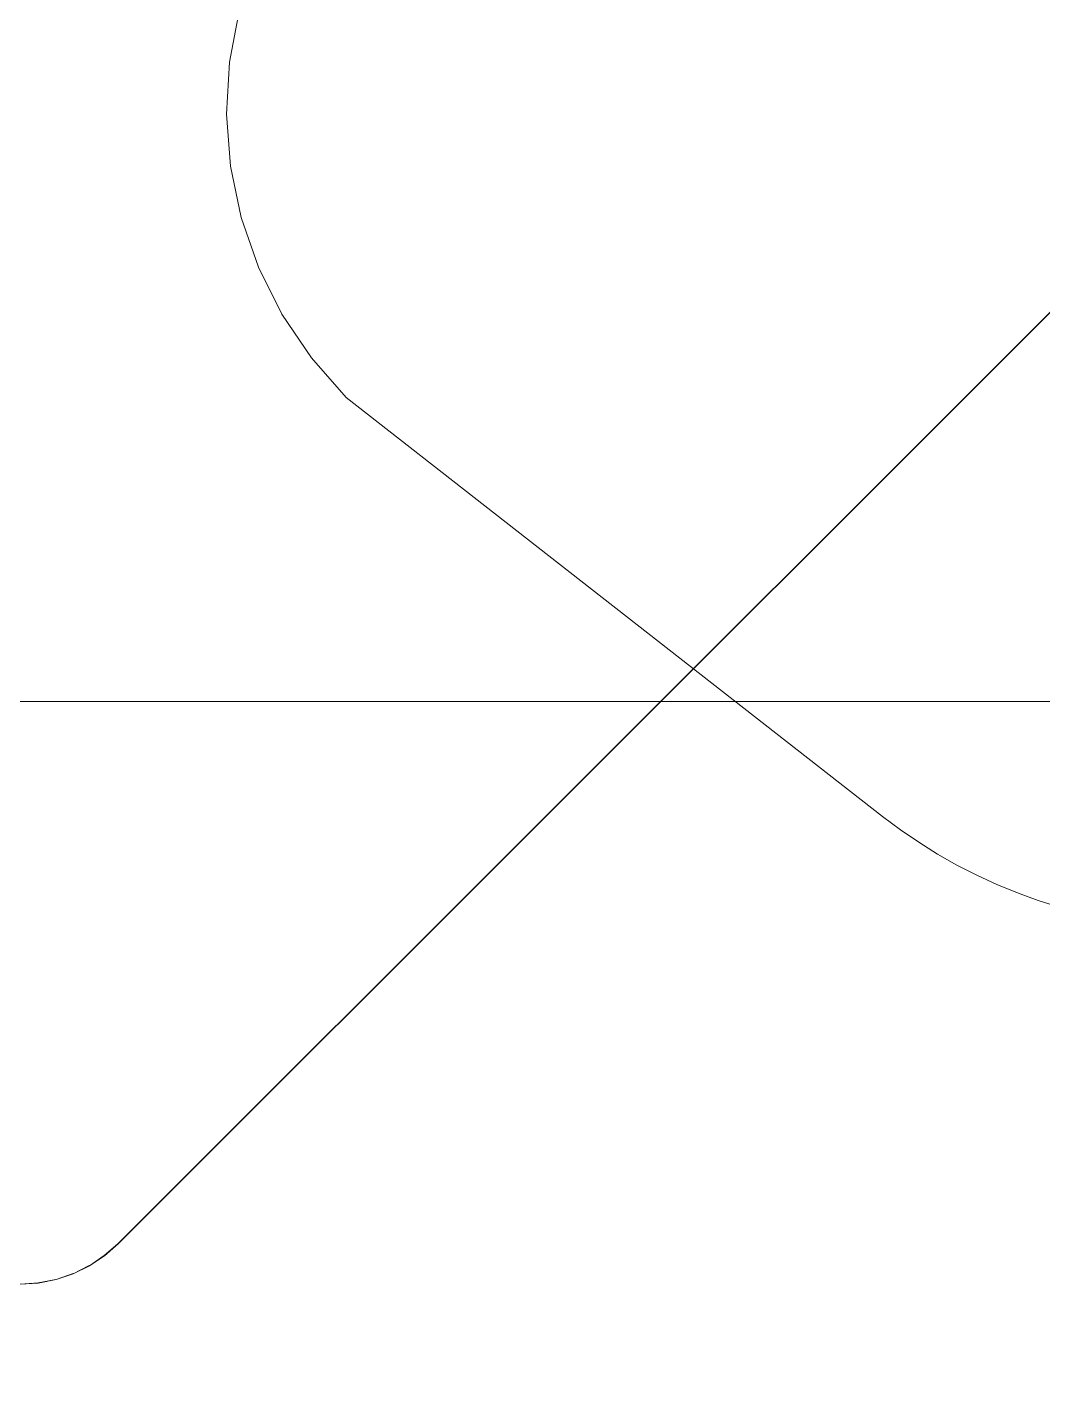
# Model space of a CAD drawing. Extents: x -566 to 72611, y -487 to 32334.
# Drawn here: x 183.16 to 192.81, y 236 to 249.05 of the extents above; entities that cross this region are included whole.
import ezdxf

# ---------------------------------------------------------------- set-up
doc = ezdxf.new("R2010")
doc.units = 0
doc.header["$LTSCALE"] = 0.5
doc.header["$MEASUREMENT"] = 0
doc.layers.add('floor', color=7, linetype='CONTINUOUS', lineweight=5, true_color=0xcfcfcf)
doc.layers.add('layout', color=7, linetype='CONTINUOUS', lineweight=5, true_color=0xcfcfcf)

msp = doc.modelspace()

# ---------------------------------------------------------------- hatches: boundary and pattern name
at = {"layer": 'floor'}
h = msp.add_hatch(dxfattribs=at)
h.set_pattern_fill('ANSI37', color=256, scale=100, angle=45)
h.set_pattern_definition([(90, (243.028, 267.632), (-12.5, 9e-16), []), (180, (243.028, 267.632), (-9e-16, -12.5), [])])
h.paths.add_polyline_path([(253.46925, 349.5), (154.11744, 349.5), (154.11744, 348.5), (101.14781, 348.5), (101.14781, 349.5), (0, 349.5), (0, 344.5), (36, 344.5, -0.33835703), (0, 308.66941), (0, 308.5), (0, 173.75), (253.46925, 173.75)])
h.paths.add_polyline_path([(36, 344.5), (0, 344.5), (0, 308.66941, 0.33835703)], flags=17)
h.paths.add_polyline_path([(253.46925, 173.75), (0, 173.75), (0, 173.74997), (0, 169.75), (253.46925, 169.75)])
h.paths.add_polyline_path([(253.46925, 169.75), (0, 169.75), (0, 149.21137), (36, 149.21137, -0.33835703), (0, 113.38078), (0, 113.21137), (0, 29.94998), (0, -5), (253.46925, -5)])
h.paths.add_polyline_path([(36, 149.21137), (0, 149.21137), (0, 113.38078, 0.33835703)], flags=17)
h.paths.add_polyline_path([(575.25, 169.75), (510, 169.75), (474.75, 169.75), (327.5, 169.75), (285.46925, 169.75), (285.46925, 165.75), (253.46925, 165.75), (253.46925, -5), (263.99725, -5), (263.99725, 95.99051), (287, 95.99051), (287, 97.5), (292, 97.5), (292, -5), (341.25, -5), (341.25, 13.02988), (341.25012, 15.02988), (346.24839, 15.02988, 0.36108524), (374.08728, 41.24999), (346.25012, 41.24999), (346.25012, 42.99999), (341.25, 42.99999), (341.25, 44.99999), (341.25, 97.5), (357.75, 97.5), (405.75, 97.5), (575.25, 97.5)])

# ---------------------------------------------------------------- linework, layer by layer
at = {"layer": 'layout'}
for points in [[(184.02196, 237.48038, -69.73263), (204.82751, 258.28848, -69.72025), (184.02077, 237.48174, -69.72025)], [(204.82751, 258.28848, -69.72025), (184.02196, 237.48038, -69.73263), (204.82878, 258.28721, -69.73263)], [(185.08072, 248.72198, -79.38364), (185.17269, 249.20773, -80.51045), (185.08072, 248.72198, -80.51045)], [(185.17269, 249.20773, -80.51045), (185.08072, 248.72198, -79.38364), (185.17269, 249.20773, -79.38364)], [(185.05318, 248.22712, -79.38364), (185.08072, 248.72198, -80.51045), (185.05318, 248.22712, -80.51045)], [(185.08072, 248.72198, -80.51045), (185.05318, 248.22712, -79.38364), (185.08072, 248.72198, -79.38364)], [(185.09051, 247.73171, -80.51045), (185.05318, 248.22712, -79.38364), (185.05318, 248.22712, -80.51045)], [(185.05318, 248.22712, -79.38364), (185.09051, 247.73171, -80.51045), (185.09051, 247.73171, -79.38364)], [(185.19215, 247.24398, -80.51045), (185.09051, 247.73171, -79.38364), (185.09051, 247.73171, -80.51045)], [(185.09051, 247.73171, -79.38364), (185.19215, 247.24398, -80.51045), (185.19215, 247.24398, -79.38364)], [(185.35633, 246.77251, -80.51045), (185.19215, 247.24398, -79.38364), (185.19215, 247.24398, -80.51045)], [(185.19215, 247.24398, -79.38364), (185.35633, 246.77251, -80.51045), (185.35633, 246.77251, -79.38364)], [(185.58019, 246.32535, -80.51045), (185.35633, 246.77251, -79.38364), (185.35633, 246.77251, -80.51045)], [(185.35633, 246.77251, -79.38364), (185.58019, 246.32535, -80.51045), (185.58019, 246.32535, -79.38364)], [(185.85998, 245.90995, -80.51045), (185.58019, 246.32535, -79.38364), (185.58019, 246.32535, -80.51045)], [(185.58019, 246.32535, -79.38364), (185.85998, 245.90995, -80.51045), (185.85998, 245.90995, -79.38364)], [(186.19084, 245.5337, -80.51045), (185.85998, 245.90995, -79.38364), (185.85998, 245.90995, -80.51045)], [(185.85998, 245.90995, -79.38364), (186.19084, 245.5337, -80.51045), (186.19084, 245.5337, -79.38364)], [(191.29099, 241.54711, -80.51045), (186.19084, 245.5337, -79.38364), (186.19084, 245.5337, -80.51045)], [(186.19084, 245.5337, -79.38364), (191.29099, 241.54711, -80.51045), (191.29099, 241.54711, -79.38364)], [(191.46043, 241.42032, -80.51045), (191.29099, 241.54711, -79.38364), (191.29099, 241.54711, -80.51045)], [(191.29099, 241.54711, -79.38364), (191.46043, 241.42032, -80.51045), (191.46043, 241.42032, -79.38364)], [(191.63501, 241.30072, -80.51045), (191.46043, 241.42032, -79.38364), (191.46043, 241.42032, -80.51045)], [(191.46043, 241.42032, -79.38364), (191.63501, 241.30072, -80.51045), (191.63501, 241.30072, -79.38364)], [(191.81437, 241.18868, -80.51045), (191.63501, 241.30072, -79.38364), (191.63501, 241.30072, -80.51045)], [(191.63501, 241.30072, -79.38364), (191.81437, 241.18868, -80.51045), (191.81437, 241.18868, -79.38364)], [(191.99827, 241.08428, -80.51045), (191.81437, 241.18868, -79.38364), (191.81437, 241.18868, -80.51045)], [(191.81437, 241.18868, -79.38364), (191.99827, 241.08428, -80.51045), (191.99827, 241.08428, -79.38364)], [(192.18627, 240.98778, -80.51045), (191.99827, 241.08428, -79.38364), (191.99827, 241.08428, -80.51045)], [(191.99827, 241.08428, -79.38364), (192.18627, 240.98778, -80.51045), (192.18627, 240.98778, -79.38364)], [(192.37806, 240.89939, -80.51045), (192.18627, 240.98778, -79.38364), (192.18627, 240.98778, -80.51045)], [(192.18627, 240.98778, -79.38364), (192.37806, 240.89939, -80.51045), (192.37806, 240.89939, -79.38364)], [(192.57331, 240.81912, -80.51045), (192.37806, 240.89939, -79.38364), (192.37806, 240.89939, -80.51045)], [(192.37806, 240.89939, -79.38364), (192.57331, 240.81912, -80.51045), (192.57331, 240.81912, -79.38364)], [(192.77167, 240.7473, -80.51045), (192.57331, 240.81912, -79.38364), (192.57331, 240.81912, -80.51045)], [(192.57331, 240.81912, -79.38364), (192.77167, 240.7473, -80.51045), (192.77167, 240.7473, -79.38364)], [(192.97266, 240.68399, -80.51045), (192.77167, 240.7473, -79.38364), (192.77167, 240.7473, -80.51045)], [(192.77167, 240.7473, -79.38364), (192.97266, 240.68399, -80.51045), (192.97266, 240.68399, -79.38364)], [(183.89263, 237.36699, -69.73263), (184.02077, 237.48174, -69.72025), (183.89155, 237.36841, -69.72025)], [(184.02077, 237.48174, -69.72025), (183.89263, 237.36699, -69.73263), (184.02196, 237.48038, -69.73263)], [(183.89155, 237.36841, -69.72025), (183.74961, 237.27143, -69.73263), (183.89263, 237.36699, -69.73263)], [(183.74874, 237.27299, -69.72025), (183.59527, 237.1953, -69.73263), (183.74961, 237.27143, -69.73263)], [(183.092, 237.09522, -69.73263), (183.26338, 237.10821, -69.72025), (183.09198, 237.09697, -69.72025)], [(183.26338, 237.10821, -69.72025), (183.092, 237.09522, -69.73263), (183.26362, 237.10642, -69.73263)], [(183.26338, 237.10821, -69.72025), (183.43196, 237.14179, -69.72025), (183.26362, 237.10642, -69.73263)], [(183.43237, 237.13999, -69.73263), (183.26362, 237.10642, -69.73263), (183.43196, 237.14179, -69.72025)], [(183.59462, 237.19699, -69.72025), (183.43237, 237.13999, -69.73263), (183.59527, 237.1953, -69.73263)]]:
    msp.add_3dface(points, dxfattribs=at)

doc.saveas('drawing.dxf')
